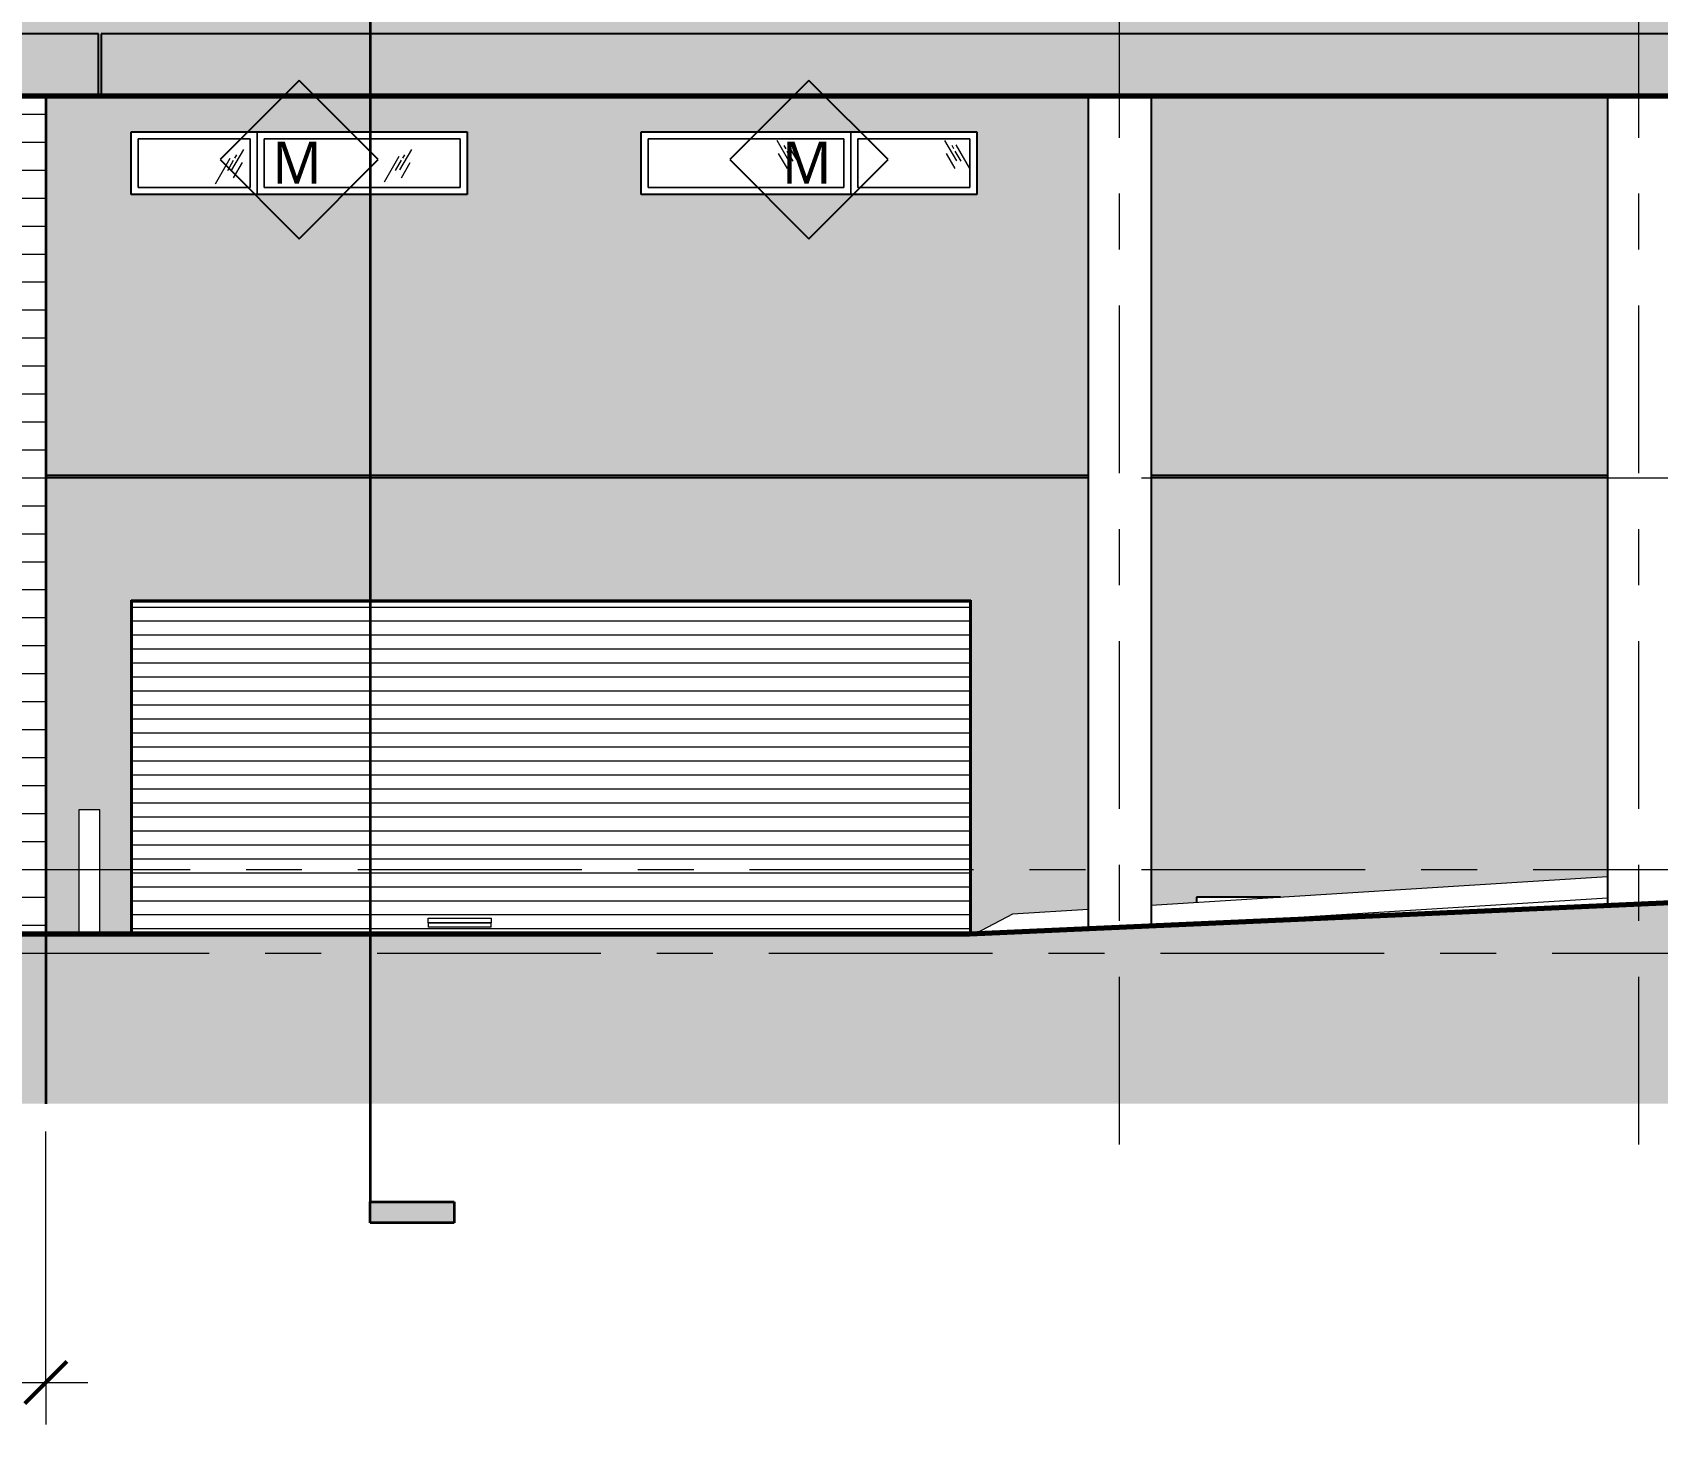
# Model space of a CAD drawing. Header units: inches. Extents: x 6 to 15224, y -733 to 6300.
# Drawn here: x 11640.3 to 12104.9, y 4950.2 to 5348.4 of the extents above; entities that cross this region are included whole.
import ezdxf

# ---------------------------------------------------------------- set-up
doc = ezdxf.new("R2010")
doc.units = ezdxf.units.IN
doc.header["$MEASUREMENT"] = 0
doc.linetypes.add('Center 1_2_', pattern=[112, 64, -16, 16, -16])
doc.linetypes.add('Center 3_8_', pattern=[96, 48, -16, 16, -16])
for name, color, linetype, lineweight in [('A-ANNO-DIMS', 211, 'Continuous', 13), ('A-ANNO-DIMS-128', 211, 'Continuous', 13), ('A-DETL', 90, 'Continuous', 13), ('A-DETL-GENF', 92, 'Continuous', 13), ('A-DOOR', 31, 'Continuous', 18), ('A-FLOR', 192, 'Continuous', 18), ('A-FLOR-LEVL', 51, 'Continuous', 13), ('A-GLAZ', 151, 'Continuous', 25), ('A-GLAZ-IDEN', 152, 'Continuous', 25), ('A-GLAZ-SILL', 1, 'Continuous', 18), ('A-WALL', 113, 'Continuous', 25), ('A-WALL-PATT', 111, 'Continuous', 25), ('E-LITE-EQPM', 33, 'Continuous', 13), ('G-ANNO-SYMB', 111, 'Continuous', 13), ('I-WALL', 2, 'Continuous', 25), ('L-SITE', 91, 'Continuous', 18), ('S-COLS', 52, 'Continuous', 25), ('S-GRID', 1, 'Continuous', 13)]:
    doc.layers.add(name, color=color, linetype=linetype, lineweight=lineweight)
doc.styles.add('Open Sans_5', font='OpenSans-Regular.ttf', dxfattribs={"height": 12})
doc.styles.add('Open Sans_8', font='OpenSans-Regular.ttf', dxfattribs={"width": 0.88, "height": 12})
doc.dimstyles.new('Linear_-_3_32__1', dxfattribs={"dimscale": 12, "dimtxt": 12.89496, "dimasz": 1, "dimexe": 1, "dimexo": 0.666667, "dimgap": 0.333333, "dimtad": 1, "dimdec": 8, "dimrnd": 0.003906, "dimzin": 3, "dimdsep": 46, "dimlunit": 4, "dimtxsty": 'Open Sans_8', "dimblk1": 'OBLIQUE', "dimblk2": 'OBLIQUE', "dimsah": 1, "dimcen": 0.09, "dimdle": 1, "dimadec": 3, "dimazin": 2, "dimtfac": 1, "dimtdec": 4, "dimtix": 1, "dimtmove": 0, "dimatfit": 3, "dimfxl": 1, "dimtvp": 1, "dimtfill": 1, "dimfrac": 2, "dimtolj": 1, "dimtzin": 0, "dimarcsym": 2})
pattern_1 = [(0, (10796.0429, 0), (5.12, 1.28), [0.16896, -3.671, 0.16896, -3.671, -20.48]), (0, (10796.0429, 0), (5.12, 1.28), [-7.68, 0.16896, -7.511, 0.16896, -3.671, -8.96]), (0, (10796.0429, 0), (5.12, 1.28), [-19.2, 0.16896, -2.391, 0.16896, -6.231]), (120, (10797.9629, 0.64), (-3.66851252, 3.79405007), [0.16896, -3.671, 0.16896, -3.671, -20.48]), (120, (10797.9629, 0.64), (-3.66851252, 3.79405007), [-7.68, 0.16896, -7.511, 0.16896, -3.671, -8.96]), (120, (10797.9629, 0.64), (-3.66851252, 3.79405007), [-19.2, 0.16896, -2.391, 0.16896, -6.231]), (240, (10798.6029, 3.2), (-1.45148748, -5.07405007), [0.16896, -3.671, 0.16896, -3.671, -20.48]), (240, (10798.6029, 3.2), (-1.45148748, -5.07405007), [-7.68, 0.16896, -7.511, 0.16896, -3.671, -8.96]), (240, (10798.6029, 3.2), (-1.45148748, -5.07405007), [-19.2, 0.16896, -2.391, 0.16896, -6.231])]

# ---------------------------------------------------------------- blocks, each defined once
blk = doc.blocks.new('Concrete-Rectangular-Column-IL - CC1 - 18 x 24-4262999-EAST ELEVATION')
at = {"layer": 'S-COLS'}
for p, q in [((3064, 5330.25), (3064, 5092)), ((3082, 5330.25), (3082, 5092.8))]:
    blk.add_line(p, q, dxfattribs=at)
blk = doc.blocks.new('Door-Overhead-Rytec-Spiral_LH - 208V_3PH_60HZ-13854911-EAST ELEVATION')
at = {"layer": 'A-DOOR', "lineweight": 13}
h = blk.add_hatch(dxfattribs=at)
h.set_pattern_fill('FP_313', color=256, style=0, pattern_type=2)
h.set_pattern_definition([(180, (2910.438, 5192.041), (5e-16, 4), [])])
h.paths.add_polyline_path([(2790.69, 5092), (3030.19, 5092), (3030.19, 5185.44), (2790.69, 5185.44), (2790.69, 5099.12)])
h.paths.add_polyline_path([(2893.33, 5092.5), (2875.33, 5092.5), (2875.33, 5095), (2893.33, 5095), (2893.33, 5093.75)])
at = {"layer": 'A-DOOR'}
for p, q in [((3030.44, 5185.44), (2790.44, 5185.44)), ((2790.69, 5186), (2790.69, 5090.5)), ((3030.19, 5090.5), (3030.19, 5186)), ((3030.19, 5092), (2790.69, 5092)), ((3030.19, 5092), (2790.69, 5092))]:
    blk.add_line(p, q, dxfattribs=at)
blk = doc.blocks.new('Concrete-Rectangular-Column-IL - CC1 - 18 x 24-V156-EAST ELEVATION')
at = {"layer": 'S-COLS'}
for p, q in [((3212.5, 5330.25), (3212.5, 5098.58)), ((3230.5, 5330.25), (3230.5, 5099.38))]:
    blk.add_line(p, q, dxfattribs=at)
blk = doc.blocks.new('2-1 WD Adaptive - 8_-0_x2_-0_-5772873-EAST ELEVATION')
at = {"layer": 'A-GLAZ-SILL', "lineweight": 13}
h = blk.add_hatch(dxfattribs=at)
h.set_pattern_fill('FP_366', color=256, style=0, pattern_type=2)
h.set_pattern_definition([(59.808, (3266.372, 5340.806), (144.0017, 239.99866), [9, -754.581]), (59.808, (3265.638, 5334.193), (144.0017, 239.99866), [12, -751.581]), (59.808, (3270.823, 5339.623), (144.0017, 239.99866), [6, -757.581]), (59.808, (3269.234, 5336.844), (144.0017, 239.99866), [2, -761.581]), (59.808, (3271.929, 5337.598), (144.0017, 239.99866), [15, -748.581]), (59.808, (3297.347, 5307.404), (144.0017, 239.99866), [5.062, -758.519]), (59.808, (3296.906, 5309.668), (144.0017, 239.99866), [6.75, -756.831]), (59.808, (3295.697, 5309.525), (144.0017, 239.99866), [3.375, -760.206]), (59.808, (3297.728, 5313.029), (144.0017, 239.99866), [1.125, -762.456]), (59.808, (3292.514, 5306.297), (144.0017, 239.99866), [8.438, -755.144])])
h.paths.add_polyline_path([(3260.87, 5303), (3274.87, 5303), (3274.87, 5317), (3242.87, 5317), (3242.87, 5303), (3251.76, 5303)])
h = blk.add_hatch(dxfattribs=at)
h.set_pattern_fill('FP_365', color=256, style=0, pattern_type=2)
h.set_pattern_definition([(59.808, (3314.372, 5340.806), (144.0017, 239.99866), [9, -754.581]), (59.808, (3313.638, 5334.193), (144.0017, 239.99866), [12, -751.581]), (59.808, (3318.823, 5339.623), (144.0017, 239.99866), [6, -757.581]), (59.808, (3317.234, 5336.844), (144.0017, 239.99866), [2, -761.581]), (59.808, (3319.929, 5337.598), (144.0017, 239.99866), [15, -748.581]), (59.808, (3345.347, 5307.404), (144.0017, 239.99866), [5.062, -758.519]), (59.808, (3344.906, 5309.668), (144.0017, 239.99866), [6.75, -756.831]), (59.808, (3343.697, 5309.525), (144.0017, 239.99866), [3.375, -760.206]), (59.808, (3345.728, 5313.029), (144.0017, 239.99866), [1.125, -762.456]), (59.808, (3340.514, 5306.297), (144.0017, 239.99866), [8.437, -755.144])])
h.paths.add_polyline_path([(3317.11, 5303), (3334.87, 5303), (3334.87, 5317), (3278.87, 5317), (3278.87, 5303), (3292.87, 5303)])
at = {"layer": 'A-GLAZ', "lineweight": 13}
for p, q in [((3240.87, 5319), (3336.87, 5319)), ((3240.87, 5301), (3240.87, 5319)), ((3274.87, 5317), (3242.87, 5317)), ((3242.87, 5317), (3242.87, 5303)), ((3274.87, 5303), (3274.87, 5317)), ((3276.87, 5301), (3276.87, 5319)), ((3276.87, 5319), (3276.87, 5301)), ((3334.87, 5317), (3278.87, 5317)), ((3278.87, 5317), (3278.87, 5303)), ((3334.87, 5303), (3334.87, 5317)), ((3336.87, 5319), (3336.87, 5301)), ((3242.87, 5303), (3274.87, 5303)), ((3278.87, 5303), (3334.87, 5303)), ((3336.87, 5301), (3240.87, 5301))]:
    blk.add_line(p, q, dxfattribs=at)
at = {"layer": 'A-GLAZ-SILL'}
for p, q in [((3242.87, 5317), (3242.87, 5303)), ((3274.87, 5317), (3242.87, 5317)), ((3242.87, 5303), (3242.87, 5317)), ((3242.87, 5317), (3274.87, 5317)), ((3274.87, 5303), (3274.87, 5317)), ((3274.87, 5317), (3274.87, 5303)), ((3278.87, 5317), (3278.87, 5303)), ((3334.87, 5317), (3278.87, 5317)), ((3278.87, 5303), (3278.87, 5317)), ((3278.87, 5317), (3334.87, 5317)), ((3334.87, 5303), (3334.87, 5317)), ((3334.87, 5317), (3334.87, 5303)), ((3242.87, 5303), (3274.87, 5303)), ((3274.87, 5303), (3242.87, 5303)), ((3278.87, 5303), (3334.87, 5303)), ((3334.87, 5303), (3278.87, 5303))]:
    blk.add_line(p, q, dxfattribs=at)
blk = doc.blocks.new('2-1 WD Adaptive - 8_-0_x2_-0_-5772872-EAST ELEVATION')
at = {"layer": 'A-GLAZ-SILL', "lineweight": 13}
h = blk.add_hatch(dxfattribs=at)
h.set_pattern_fill('FP_367', color=256, style=0, pattern_type=2)
h.set_pattern_definition([(120.192, (2958.69, 5341.806), (-144.0017, 239.99866), [9, -754.581]), (120.192, (2959.424, 5335.193), (-144.0017, 239.99866), [12, -751.581]), (120.192, (2954.239, 5340.623), (-144.0017, 239.99866), [6, -757.581]), (120.192, (2955.828, 5337.844), (-144.0017, 239.99866), [2, -761.581]), (120.192, (2953.134, 5338.598), (-144.0017, 239.99866), [15, -748.581]), (120.192, (2927.716, 5308.404), (-144.0017, 239.99866), [5.062, -758.519]), (120.192, (2928.156, 5310.668), (-144.0017, 239.99866), [6.75, -756.831]), (120.192, (2929.366, 5310.525), (-144.0017, 239.99866), [3.375, -760.206]), (120.192, (2927.334, 5314.029), (-144.0017, 239.99866), [1.125, -762.456]), (120.192, (2932.548, 5307.297), (-144.0017, 239.99866), [8.437, -755.144])])
h.paths.add_polyline_path([(2990.3691, 5304), (2994.1875, 5304), (2994.1875, 5318), (2938.1875, 5318), (2938.1875, 5304)])
h = blk.add_hatch(dxfattribs=at)
h.set_pattern_fill('FP_368', color=256, style=0, pattern_type=2)
h.set_pattern_definition([(120.192, (3006.69, 5341.806), (-144.0017, 239.99866), [9, -754.581]), (120.192, (3007.424, 5335.193), (-144.0017, 239.99866), [12, -751.581]), (120.192, (3002.239, 5340.623), (-144.0017, 239.99866), [6, -757.581]), (120.192, (3003.828, 5337.844), (-144.0017, 239.99866), [2, -761.581]), (120.192, (3001.134, 5338.598), (-144.0017, 239.99866), [15, -748.581]), (120.192, (2975.716, 5308.404), (-144.0017, 239.99866), [5.062, -758.519]), (120.192, (2976.156, 5310.668), (-144.0017, 239.99866), [6.75, -756.831]), (120.192, (2977.366, 5310.525), (-144.0017, 239.99866), [3.375, -760.206]), (120.192, (2975.334, 5314.029), (-144.0017, 239.99866), [1.125, -762.456]), (120.192, (2980.548, 5307.297), (-144.0017, 239.99866), [8.438, -755.144])])
h.paths.add_polyline_path([(2998.1875, 5304), (3030.1875, 5304), (3030.1875, 5318), (2998.1875, 5318), (2998.1875, 5308.7372)])
at = {"layer": 'A-GLAZ', "lineweight": 13}
for p, q in [((3032.1875, 5320), (2936.1875, 5320)), ((2936.1875, 5320), (2936.1875, 5302)), ((2996.1875, 5320), (2996.1875, 5302)), ((2996.1875, 5302), (2996.1875, 5320)), ((3032.1875, 5302), (3032.1875, 5320)), ((2938.1875, 5318), (2938.1875, 5304)), ((2994.1875, 5318), (2938.1875, 5318)), ((2994.1875, 5304), (2994.1875, 5318)), ((2998.1875, 5318), (2998.1875, 5304)), ((3030.1875, 5318), (2998.1875, 5318)), ((3030.1875, 5304), (3030.1875, 5318)), ((2936.1875, 5302), (3032.1875, 5302)), ((2938.1875, 5304), (2994.1875, 5304)), ((2998.1875, 5304), (3030.1875, 5304))]:
    blk.add_line(p, q, dxfattribs=at)
at = {"layer": 'A-GLAZ-SILL'}
for p, q in [((2938.1875, 5304), (2938.1875, 5318)), ((2938.1875, 5318), (2994.1875, 5318)), ((2938.1875, 5318), (2938.1875, 5304)), ((2994.1875, 5318), (2938.1875, 5318)), ((2994.1875, 5318), (2994.1875, 5304)), ((2994.1875, 5304), (2994.1875, 5318)), ((2998.1875, 5304), (2998.1875, 5318)), ((2998.1875, 5318), (3030.1875, 5318)), ((2998.1875, 5318), (2998.1875, 5304)), ((3030.1875, 5318), (2998.1875, 5318)), ((3030.1875, 5318), (3030.1875, 5304)), ((3030.1875, 5304), (3030.1875, 5318)), ((2994.1875, 5304), (2938.1875, 5304)), ((2938.1875, 5304), (2994.1875, 5304)), ((3030.1875, 5304), (2998.1875, 5304)), ((2998.1875, 5304), (3030.1875, 5304))]:
    blk.add_line(p, q, dxfattribs=at)
blk = doc.blocks.new('SI Bollard 2-IL - 9_ Diameter-13873276-EAST ELEVATION')
at = {"layer": 'L-SITE', "lineweight": 13}
for p, q in [((2775.44, 5126), (2775.44, 5090.5)), ((2781.44, 5126), (2775.44, 5126)), ((2781.44, 5090.5), (2781.44, 5126))]:
    blk.add_line(p, q, dxfattribs=at)
blk = doc.blocks.new('LT Square Flush Mount - 14_ Dia x 2 1_2_ H-18972595-EAST ELEVATION')
at = {"layer": 'E-LITE-EQPM'}
for p, q in [((2875.33, 5095), (2893.33, 5095)), ((2875.33, 5093.75), (2875.33, 5095)), ((2893.33, 5093.75), (2875.33, 5093.75)), ((2875.33, 5093.75), (2893.33, 5093.75)), ((2875.33, 5093.75), (2875.33, 5092.5)), ((2893.33, 5092.5), (2875.33, 5092.5)), ((2893.33, 5095), (2893.33, 5093.75)), ((2893.33, 5092.5), (2893.33, 5093.75))]:
    blk.add_line(p, q, dxfattribs=at)
blk = doc.blocks.new('TAG Window-AM - Standard-51685-EAST ELEVATION')
at = {"layer": 'A-GLAZ-IDEN'}
for p, q in [((3827, 5941.13), (3804.37, 5918.5)), ((3849.63, 5918.5), (3827, 5941.13)), ((3804.37, 5918.5), (3827, 5895.87)), ((3827, 5895.87), (3849.63, 5918.5))]:
    blk.add_line(p, q, dxfattribs=at)
blk = doc.blocks.new('Section - Rec_Vertical_3_64_ x 3_16_-800511-EAST ELEVATION')
at = {"layer": 'G-ANNO-SYMB'}
blk.add_hatch(color=256, dxfattribs=at).paths.add_polyline_path([(1344.88, 5005.17), (1320.88, 5005.17), (1320.88, 4999.17), (1344.88, 4999.17)])
at = {"layer": 'G-ANNO-SYMB', "lineweight": 35}
for p, q in [((1320.88, 4999.17), (1320.88, 5005.17)), ((1320.88, 5005.17), (1344.88, 5005.17)), ((1344.88, 5005.17), (1344.88, 4999.17)), ((1344.88, 4999.17), (1320.88, 4999.17))]:
    blk.add_line(p, q, dxfattribs=at)
blk = doc.blocks.new('DIMBLOCK91-EAST ELEVATION')
at = {"layer": 'A-ANNO-DIMS-128'}
for p, q in [((11356.12, 4962.21), (11356.12, 5034)), ((11644.12, 4962.21), (11644.12, 5034)), ((11356.12, 4962.21), (11656.12, 4962.21)), ((11356.12, 4962.21), (11356.12, 4950.21)), ((11644.12, 4962.21), (11644.12, 4950.21))]:
    blk.add_line(p, q, dxfattribs=at)
at = {"layer": 'A-ANNO-DIMS-128', "lineweight": 50}
for p, q in [((11356.12, 4962.21), (11362.12, 4968.21)), ((11644.12, 4962.21), (11650.12, 4968.21)), ((11356.12, 4962.21), (11350.12, 4956.21)), ((11644.12, 4962.21), (11638.12, 4956.21))]:
    blk.add_line(p, q, dxfattribs=at)
at = {"layer": 'A-ANNO-DIMS-128', "color": 0, "insert": (11477.21, 4982.35), "char_height": 12, "width": 54.9878, "attachment_point": 1, "line_spacing_factor": 1.151336, "style": 'Open Sans_8', "bg_fill": 3, "box_fill_scale": 1.25, "bg_fill_color": 256, "bg_fill_true_color": 13158600, "bg_fill_transparency": 0}
blk.add_mtext('24\' - 0"', dxfattribs=at)
blk = doc.blocks.new('_Oblique')
at = {"color": 0, "linetype": 'ByBlock', "lineweight": -2}
blk.add_line((-0.5, -0.5), (0.5, 0.5), dxfattribs=at)

msp = doc.modelspace()

# ---------------------------------------------------------------- hatches: boundary and pattern name
at = {"layer": 'A-DETL-GENF'}
msp.add_hatch(color=29, dxfattribs=at).paths.add_polyline_path([(12914.04338735, 5041.95790516), (12914.04338735, 5109), (12325.61692555, 5109), (11908.29947594, 5090.49999774), (11242.29947594, 5090.49999774), (8962.11692555, 5052), (8731.81405402, 5052), (8731.81405402, 5041.95790516), (12848.69605402, 5041.95790516)])
at = {"layer": 'A-WALL-PATT', "lineweight": 13}
h = msp.add_hatch(dxfattribs=at)
h.set_pattern_fill('FP_310', color=256, style=0, pattern_type=2)
h.set_pattern_definition(pattern_1)
h.paths.add_polyline_path([(8824.86692555, 5330.25), (9023.36692555, 5330.25), (9023.36692555, 5348), (8824.86692555, 5348), (8824.86692555, 5346.84857183)])
h.paths.add_polyline_path([(11517.24413735, 5330.25), (11659.17942555, 5330.25), (11659.17942555, 5348), (10764.49192555, 5348), (10764.49192555, 5330.25), (11509.07572069, 5330.25)])
h.paths.add_polyline_path([(11659.92942555, 5330.25), (12348.55442555, 5330.25), (12348.55442555, 5348), (11659.92942555, 5348), (11659.92942555, 5346.84857183)])
h.paths.add_polyline_path([(9024.11692555, 5330.25), (9888.36692555, 5330.25), (9888.36692555, 5348), (9024.11692555, 5348), (9024.11692555, 5346.84857183)])
h.paths.add_polyline_path([(10267.47638735, 5330.25), (10763.74192555, 5330.25), (10763.74192555, 5348), (9889.11692555, 5348), (9889.11692555, 5330.25), (10234.80272069, 5330.25)])
h.paths.add_polyline_path([(8927.85605402, 5348.75), (9023.36692555, 5348.75), (9023.36692555, 5367), (8976.11692555, 5367), (8976.11692555, 5445), (9023.36692555, 5445), (9023.36692555, 5475.875), (8824.86692555, 5475.875), (8824.86692555, 5348.75), (8862.50872069, 5348.75)])
h.paths.add_polyline_path([(10757.58138735, 5348.75), (10763.74192555, 5348.75), (10763.74192555, 5475.875), (9889.11692555, 5475.875), (9889.11692555, 5348.75), (10692.23405402, 5348.75)])
h.paths.add_polyline_path([(12227.89638735, 5348.75), (12348.55442555, 5348.75), (12348.55442555, 5475.875), (11659.92942555, 5475.875), (11659.92942555, 5445), (11707.11692555, 5445), (11707.11692555, 5367), (11659.92942555, 5367), (11659.92942555, 5348.75), (12195.22272069, 5348.75)])
h.paths.add_polyline_path([(9319.94005402, 5348.75), (9888.36692555, 5348.75), (9888.36692555, 5367), (9811.11692555, 5367), (9811.11692555, 5445), (9888.36692555, 5445), (9888.36692555, 5475.875), (9024.11692555, 5475.875), (9024.11692555, 5348.75), (9254.59272069, 5348.75)])
h.paths.add_polyline_path([(11476.40205402, 5348.75), (11659.17942555, 5348.75), (11659.17942555, 5367), (11659.11692555, 5367), (11659.11692555, 5445), (11659.17942555, 5445), (11659.17942555, 5475.875), (10764.49192555, 5475.875), (10764.49192555, 5348.75), (11411.05472069, 5348.75)])
h.paths.add_polyline_path([(11940.11692555, 5367), (11868.11692555, 5367), (11868.11692555, 5445), (11940.11692555, 5445), (11940.11692555, 5423.07123849)])
h.paths.add_polyline_path([(12204.11692555, 5367), (12132.11692555, 5367), (12132.11692555, 5445), (12204.11692555, 5445), (12204.11692555, 5384.95990516)])
h.paths.add_polyline_path([(12330.11692555, 5367), (12252.11692555, 5367), (12252.11692555, 5445), (12330.11692555, 5445), (12330.11692555, 5384.95990516)])
h.paths.add_polyline_path([(12060.61692555, 5367), (12012.61692555, 5367), (12012.61692555, 5445), (12060.61692555, 5445), (12060.61692555, 5423.07123849)])
h.paths.add_polyline_path([(11316.11692555, 5367), (11316.11692555, 5445), (11388.11692555, 5445), (11388.11692555, 5367), (11345.70738735, 5367)])
h.paths.add_polyline_path([(11820.11692555, 5367), (11742.11692555, 5367), (11742.11692555, 5445), (11820.11692555, 5445), (11820.11692555, 5384.95990516)])
h.paths.add_polyline_path([(11514.11692555, 5367), (11514.11692555, 5445), (11562.11692555, 5445), (11562.11692555, 5367), (11541.74938735, 5367)])
h.paths.add_polyline_path([(11490.11692555, 5367), (11412.11692555, 5367), (11412.11692555, 5445), (11490.11692555, 5445), (11490.11692555, 5384.95990516)])
h.paths.add_polyline_path([(11244.11692555, 5367), (11196.11692555, 5367), (11196.11692555, 5445), (11244.11692555, 5445), (11244.11692555, 5384.95990516)])
h.paths.add_polyline_path([(10602.11692555, 5367), (10602.11692555, 5445), (10674.11692555, 5445), (10674.11692555, 5367), (10626.88672069, 5367)])
h.paths.add_polyline_path([(11148.11692555, 5367), (11100.11692555, 5367), (11100.11692555, 5445), (11148.11692555, 5445), (11148.11692555, 5384.95990516)])
h.paths.add_polyline_path([(11018.97072069, 5367), (11004.11692555, 5367), (11004.11692555, 5445), (11076.11692555, 5445), (11076.11692555, 5367)])
h.paths.add_polyline_path([(10956.11692555, 5367), (10878.11692555, 5367), (10878.11692555, 5445), (10956.11692555, 5445), (10956.11692555, 5423.07123849)])
h.paths.add_polyline_path([(10344.11692555, 5367), (10272.11692555, 5367), (10272.11692555, 5445), (10344.11692555, 5445), (10344.11692555, 5423.07123849)])
h.paths.add_polyline_path([(10746.11692555, 5367), (10698.11692555, 5367), (10698.11692555, 5445), (10746.11692555, 5445), (10746.11692555, 5423.07123849)])
h.paths.add_polyline_path([(10790.25505402, 5367), (10782.11692555, 5367), (10782.11692555, 5445), (10830.11692555, 5445), (10830.11692555, 5367), (10822.92872069, 5367)])
h.paths.add_polyline_path([(10380.11692555, 5367), (10380.11692555, 5445), (10458.11692555, 5445), (10458.11692555, 5367), (10430.84472069, 5367)])
h.paths.add_polyline_path([(9378.11692555, 5367), (9378.11692555, 5445), (9450.11692555, 5445), (9450.11692555, 5367), (9385.28738735, 5367)])
h.paths.add_polyline_path([(10212.11692555, 5367), (10140.11692555, 5367), (10140.11692555, 5445), (10212.11692555, 5445), (10212.11692555, 5423.07123849)])
h.paths.add_polyline_path([(10506.11692555, 5367), (10506.11692555, 5445), (10554.11692555, 5445), (10554.11692555, 5367)])
h.paths.add_polyline_path([(10104.10805402, 5367), (10068.11692555, 5367), (10068.11692555, 5445), (10116.11692555, 5445), (10116.11692555, 5367)])
h.paths.add_polyline_path([(9777.37138735, 5367), (9715.11692555, 5367), (9715.11692555, 5445), (9787.11692555, 5445), (9787.11692555, 5367)])
h.paths.add_polyline_path([(9996.11692555, 5367), (9948.11692555, 5367), (9948.11692555, 5445), (9996.11692555, 5445), (9996.11692555, 5423.07123849)])
h.paths.add_polyline_path([(9258.11692555, 5367), (9258.11692555, 5445), (9306.11692555, 5445), (9306.11692555, 5367)])
h.paths.add_polyline_path([(9646.67672069, 5367), (9618.11692555, 5367), (9618.11692555, 5445), (9666.11692555, 5445), (9666.11692555, 5367)])
h.paths.add_polyline_path([(8862.50872069, 5367), (8856.11692555, 5367), (8856.11692555, 5445), (8928.11692555, 5445), (8928.11692555, 5367), (8927.85605402, 5367)])
h.paths.add_polyline_path([(9084.11692555, 5367), (9084.11692555, 5445), (9186.11692555, 5445), (9186.11692555, 5367), (9123.89805402, 5367)])
h.paths.add_polyline_path([(9474.11692555, 5367), (9474.11692555, 5445), (9522.11692555, 5445), (9522.11692555, 5367), (9515.98205402, 5367)])
h.paths.add_polyline_path([(10841.4740684, 5458.25), (10841.36692555, 5458.25), (10841.36692555, 5467.75), (10866.86692555, 5467.75), (10866.86692555, 5458.25), (10842.86692555, 5458.25)])
h.paths.add_polyline_path([(11280.36005402, 5458.25), (11267.36692555, 5458.25), (11267.36692555, 5467.75), (11292.86692555, 5467.75), (11292.86692555, 5458.25), (11291.36692555, 5458.25)])
h.paths.add_polyline_path([(9931.36692555, 5458.25), (9905.86692555, 5458.25), (9905.86692555, 5467.75), (9931.36692555, 5467.75), (9931.36692555, 5458.4)])
h.paths.add_polyline_path([(9055.7240684, 5458.25), (9053.36692555, 5458.25), (9053.36692555, 5467.75), (9078.86692555, 5467.75), (9078.86692555, 5458.25), (9058.55072069, 5458.25)])
h.paths.add_polyline_path([(11599.36692555, 5458.25), (11597.86692555, 5458.25), (11597.86692555, 5467.75), (11623.36692555, 5467.75), (11623.36692555, 5458.25), (11607.09672069, 5458.25)])
h.paths.add_polyline_path([(10577.36692555, 5458.25), (10577.36692555, 5467.75), (10602.86692555, 5467.75), (10602.86692555, 5458.25), (10578.86692555, 5458.25)])
h.paths.add_polyline_path([(10019.36692555, 5458.25), (10019.36692555, 5467.75), (10044.86692555, 5467.75), (10044.86692555, 5458.25), (10020.86692555, 5458.25)])
h.paths.add_polyline_path([(9209.36692555, 5458.25), (9209.36692555, 5467.75), (9234.86692555, 5467.75), (9234.86692555, 5458.25), (9210.86692555, 5458.25)])
h.paths.add_polyline_path([(12203.36692555, 5458.25), (12203.36692555, 5467.75), (12228.86692555, 5467.75), (12228.86692555, 5458.25), (12204.11692555, 5458.25)])
h.paths.add_polyline_path([(9713.86692555, 5458.25), (9689.86692555, 5458.25), (9689.86692555, 5467.75), (9715.36692555, 5467.75), (9715.36692555, 5458.25), (9714.64371126, 5458.25)])
h.paths.add_polyline_path([(12107.61692555, 5458.25), (12083.61692555, 5458.25), (12083.61692555, 5467.75), (12109.11692555, 5467.75), (12109.11692555, 5458.25)])
h.paths.add_polyline_path([(11868.86692555, 5458.25), (11843.36692555, 5458.25), (11843.36692555, 5467.75), (11868.86692555, 5467.75), (11868.86692555, 5458.85416667)])
h.paths.add_polyline_path([(10979.36692555, 5458.25), (10979.36692555, 5467.75), (11004.86692555, 5467.75), (11004.86692555, 5458.25), (10980.86692555, 5458.25)])
h.paths.add_polyline_path([(9582.41040381, 5458.25), (9557.36692555, 5458.25), (9557.36692555, 5467.75), (9582.86692555, 5467.75), (9582.86692555, 5458.25)])
h.paths.add_polyline_path([(10251.86692555, 5458.25), (10229.36692555, 5458.25), (10229.36692555, 5467.75), (10254.86692555, 5467.75), (10254.86692555, 5458.25), (10253.36692555, 5458.25)])
h.paths.add_polyline_path([(10337.36692555, 5458.25), (10337.36692555, 5467.75), (10362.86692555, 5467.75), (10362.86692555, 5458.25), (10338.43835412, 5458.25)])
h = msp.add_hatch(dxfattribs=at)
h.set_pattern_fill('FP_381', color=256, style=0, pattern_type=2)
h.set_pattern_definition(pattern_1)
h.paths.add_polyline_path([(9023.36692555, 5330.25), (9024.11692555, 5330.25), (9024.11692555, 5348), (9888.36692555, 5348), (9888.36692555, 5330.25), (9889.11692555, 5330.25), (9889.11692555, 5348), (10763.74192555, 5348), (10763.74192555, 5330.25), (10764.49192555, 5330.25), (10764.49192555, 5348), (11659.17942555, 5348), (11659.17942555, 5330.25), (11659.92942555, 5330.25), (11659.92942555, 5348), (12348.55442555, 5348), (12348.55442555, 5348.75), (11659.92942555, 5348.75), (11659.92942555, 5367), (11659.17942555, 5367), (11659.17942555, 5348.75), (11607.09672069, 5348.75), (10764.49192555, 5348.75), (10764.49192555, 5475.875), (10763.74192555, 5475.875), (10763.74192555, 5348.75), (9889.11692555, 5348.75), (9889.11692555, 5367), (9888.36692555, 5367), (9888.36692555, 5348.75), (9024.11692555, 5348.75), (9024.11692555, 5367), (9023.36692555, 5367), (9023.36692555, 5348.75), (8824.86692555, 5348.75), (8824.86692555, 5348), (9023.36692555, 5348), (9023.36692555, 5346.84857183)])
h = msp.add_hatch(dxfattribs=at)
h.set_pattern_fill('FP_312', color=256, style=0, pattern_type=2)
h.set_pattern_definition([(0, (11628.117, 5221), (0, 8), []), (90, (11628.117, 5221), (-8, 8), [8, -8])])
h.paths.add_polyline_path([(11639.77038735, 5205), (11644.11692555, 5205), (11644.11692555, 5330.25), (11636.49192555, 5330.25), (11636.49192555, 5205)])
h = msp.add_hatch(dxfattribs=at)
h.set_pattern_fill('FP_310', color=256, style=0, pattern_type=2)
h.set_pattern_definition(pattern_1)
h.paths.add_polyline_path([(11901.15972069, 5221.75), (11942.11692555, 5221.75), (11942.11692555, 5330.25), (11644.11692555, 5330.25), (11644.11692555, 5221.75), (11868.48605402, 5221.75)])
h.paths.add_polyline_path([(11960.11692555, 5221.75), (12090.61692555, 5221.75), (12090.61692555, 5330.25), (11960.11692555, 5330.25), (11960.11692555, 5232.51457183)])
h.paths.add_polyline_path([(11672.44405402, 5302), (11668.55442555, 5302), (11668.55442555, 5320), (11764.55442555, 5320), (11764.55442555, 5302), (11737.79138735, 5302)])
h.paths.add_polyline_path([(11814.30442555, 5302), (11814.30442555, 5320), (11910.30442555, 5320), (11910.30442555, 5302), (11868.48605402, 5302)])
h = msp.add_hatch(dxfattribs=at)
h.set_pattern_fill('FP_310', color=256, style=0, pattern_type=2)
h.set_pattern_definition(pattern_1)
h.paths.add_polyline_path([(12090.61692555, 5221), (12090.61692555, 5221.75), (11960.11692555, 5221.75), (11960.11692555, 5221), (12064.52805402, 5221)])
h.paths.add_polyline_path([(11668.55442555, 5221), (11942.11692555, 5221), (11942.11692555, 5221.75), (11644.11692555, 5221.75), (11644.11692555, 5221)])
h = msp.add_hatch(dxfattribs=at)
h.set_pattern_fill('FP_310', color=256, style=0, pattern_type=2)
h.set_pattern_definition(pattern_1)
h.paths.add_polyline_path([(11644.11692555, 5090.49999774), (11653.55442555, 5090.49999774), (11653.55442555, 5126), (11659.55442555, 5126), (11659.55442555, 5090.49999774), (11668.55442555, 5090.49999774), (11668.55442555, 5186), (11908.55442555, 5186), (11908.55442555, 5090.51129985), (11909.88211212, 5090.57015721), (11920.55442555, 5096.16), (11942.11692555, 5097.52211366), (11942.11692555, 5221), (11644.11692555, 5221), (11644.11692555, 5099.12490516)])
h.paths.add_polyline_path([(11967.437762, 5093.12164327), (11973.11692555, 5093.37340494), (11973.11692555, 5093.4803988), (11968.41844908, 5093.18359375)])
h.paths.add_polyline_path([(11960.11692555, 5098.65918245), (11973.11692555, 5099.4803988), (11973.11692555, 5101), (11997.1724811, 5101), (12090.61692555, 5106.90293121), (12090.61692555, 5221), (11960.11692555, 5221), (11960.11692555, 5099.12490516)])
h = msp.add_hatch(dxfattribs=at)
h.set_pattern_fill('FP_311', color=256, style=0, pattern_type=2)
h.set_pattern_definition([(0, (11628.117, 5109), (0, 8), []), (90, (11628.117, 5109), (-8, 8), [8, -8])])
h.paths.add_polyline_path([(11644.11692555, 5090.49999774), (11644.11692555, 5205), (11636.49192555, 5205), (11636.49192555, 5090.49999774), (11639.77038735, 5090.49999774)])

# ---------------------------------------------------------------- linework, layer by layer
at = {"layer": 'A-DETL', "lineweight": 70}
for p, q in [((8815.17942555, 5330.25), (12348.55442555, 5330.25)), ((12325.61692555, 5109), (11908.29947594, 5090.49999774)), ((11908.29947594, 5090.49999774), (11242.29947594, 5090.49999774))]:
    msp.add_line(p, q, dxfattribs=at)
at = {"layer": 'A-DETL', "lineweight": 35}
msp.add_line((11644.11692555, 5330.25), (11644.11692555, 5041.95790516), dxfattribs=at)
at = {"layer": 'A-FLOR'}
for p, q in [((12090.61692555, 5106.90293121), (11960.11692555, 5098.65918245)), ((11942.11692555, 5097.52211366), (11920.55442555, 5096.16)), ((11967.437762, 5093.12164327), (12090.61692555, 5100.90293121)), ((11920.55442555, 5096.16), (11909.88211212, 5090.57015721))]:
    msp.add_line(p, q, dxfattribs=at)
at = {"layer": 'A-FLOR-LEVL', "linetype": 'Center 1_2_'}
for p, q in [((8821.35523145, 5221), (13032.89411354, 5221)), ((8821.35523145, 5109), (13032.89411354, 5109)), ((8602.8247358, 5085), (13042.9364544, 5085))]:
    msp.add_line(p, q, dxfattribs=at)
at = {"layer": 'A-WALL'}
for p, q in [((11659.17942555, 5348), (10764.49192555, 5348)), ((11659.17942555, 5330.25), (11659.17942555, 5348)), ((12366.55442555, 5348), (11659.92942555, 5348)), ((11659.92942555, 5348), (11659.92942555, 5330.25)), ((9889.11692555, 5330.25), (12751.42942555, 5330.25)), ((11644.11692555, 5330.25), (11644.11692555, 5090.49999774)), ((11668.55442555, 5302), (11668.55442555, 5320)), ((11668.55442555, 5320), (11764.55442555, 5320)), ((11764.55442555, 5320), (11764.55442555, 5302)), ((11814.30442555, 5302), (11814.30442555, 5320)), ((11814.30442555, 5320), (11910.30442555, 5320)), ((11910.30442555, 5320), (11910.30442555, 5302)), ((11764.55442555, 5302), (11668.55442555, 5302)), ((11910.30442555, 5302), (11814.30442555, 5302)), ((11644.11692555, 5221.75), (11942.11692555, 5221.75)), ((11942.11692555, 5221), (11644.11692555, 5221)), ((11960.11692555, 5221.75), (12090.61692555, 5221.75)), ((12090.61692555, 5221), (11960.11692555, 5221)), ((11668.55442555, 5090.49999774), (11668.55442555, 5186)), ((11668.55442555, 5186), (11908.55442555, 5186)), ((11908.55442555, 5186), (11908.55442555, 5090.51129985)), ((11973.11692555, 5093.4803988), (11973.11692555, 5093.37340494))]:
    msp.add_line(p, q, dxfattribs=at)
at = {"layer": 'G-ANNO-SYMB', "lineweight": 35}
msp.add_line((11736.85556789, 6054.38880324), (11736.85556789, 5013.9288341), dxfattribs=at)
at = {"layer": 'I-WALL'}
for p, q in [((11997.1724811, 5101), (11973.11692555, 5101)), ((11973.11692555, 5101), (11973.11692555, 5099.4803988))]:
    msp.add_line(p, q, dxfattribs=at)
at = {"layer": 'S-GRID', "linetype": 'Center 3_8_'}
for p, q in [((11951.11692555, 5030.27796347), (11951.11692555, 6219.06052942)), ((12099.61692555, 5030.27796347), (12099.61692555, 6219.06052942))]:
    msp.add_line(p, q, dxfattribs=at)

# ---------------------------------------------------------------- block references
at = {"layer": 'A-DOOR'}
msp.add_blockref('Door-Overhead-Rytec-Spiral_LH - 208V_3PH_60HZ-13854911-EAST ELEVATION', (8878.11692555, 0), dxfattribs=at)
at = {"layer": 'A-GLAZ'}
for name, p in [('2-1 WD Adaptive - 8_-0_x2_-0_-5772873-EAST ELEVATION', (8427.67942559, 1)), ('2-1 WD Adaptive - 8_-0_x2_-0_-5772872-EAST ELEVATION', (8878.11692555, 0))]:
    msp.add_blockref(name, p, dxfattribs=at)
at = {"layer": 'A-GLAZ-IDEN'}
for p in [(7889.55442555, -606.5), (8035.30442555, -606.5)]:
    msp.add_blockref('TAG Window-AM - Standard-51685-EAST ELEVATION', p, dxfattribs=at)
at = {"layer": 'E-LITE-EQPM'}
msp.add_blockref('LT Square Flush Mount - 14_ Dia x 2 1_2_ H-18972595-EAST ELEVATION', (8878.11692555, 0), dxfattribs=at)
at = {"layer": 'G-ANNO-SYMB', "lineweight": 35}
msp.add_blockref('Section - Rec_Vertical_3_64_ x 3_16_-800511-EAST ELEVATION', (10415.98056789, 8.75544611), dxfattribs=at)
at = {"layer": 'L-SITE'}
msp.add_blockref('SI Bollard 2-IL - 9_ Diameter-13873276-EAST ELEVATION', (8878.11692555, 0), dxfattribs=at)
at = {"layer": 'S-COLS'}
for name in ['Concrete-Rectangular-Column-IL - CC1 - 18 x 24-4262999-EAST ELEVATION', 'Concrete-Rectangular-Column-IL - CC1 - 18 x 24-V156-EAST ELEVATION']:
    msp.add_blockref(name, (8878.11692555, 0), dxfattribs=at)

# ---------------------------------------------------------------- texts
at = {"layer": 'A-GLAZ-IDEN', "lineweight": 13, "char_height": 12, "width": 18.584, "attachment_point": 1, "style": 'Open Sans_5'}
for insert in [(11708.84525975, 5317.13131631), (11854.59525975, 5317.13131631)]:
    msp.add_mtext('M', dxfattribs=dict(at, insert=insert))

# ---------------------------------------------------------------- dimensions: what is measured, and where the dimension line sits
at = {"layer": 'A-ANNO-DIMS'}
dim = msp.add_linear_dim(base=(11644.116925547, 4962.2066490821), p1=(11356.116925547, 4970.6919304563), p2=(11644.116925547, 4970.6919304563), dimstyle='Linear_-_3_32__1', override={"dimpost": '<>', "dimfxl": 288}, dxfattribs=at)
dim.commit()
dim.dimension.update_dxf_attribs({"geometry": 'DIMBLOCK91-EAST ELEVATION', "text_midpoint": (11500.116925547, 4972.3578751542)})

doc.saveas('drawing.dxf')
